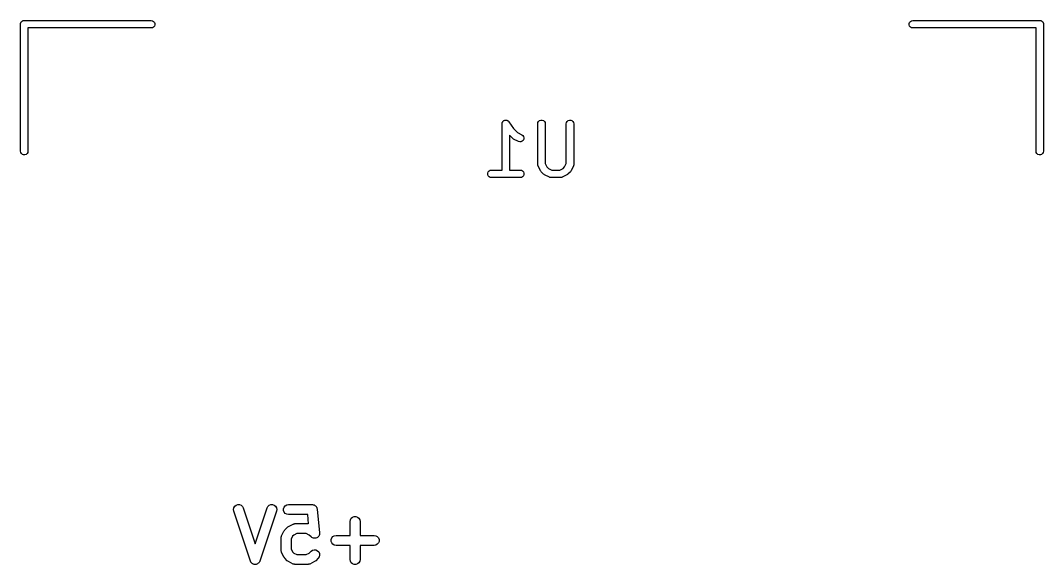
# Model space of a CAD drawing. Extents: x 42 to 258, y -102 to -28.
# Drawn here: x 46.91 to 67.39, y -40.81 to -29.93 of the extents above; entities that cross this region are included whole.
import ezdxf

# ---------------------------------------------------------------- set-up
doc = ezdxf.new("R2010")
doc.units = 0
doc.header["$MEASUREMENT"] = 0
doc.layers.add('BLACK', color=7, linetype='CONTINUOUS')

msp = doc.modelspace()

# ---------------------------------------------------------------- linework, layer by layer
at = {"layer": 'Black'}
for p, q in [((46.915, -30.0038), (46.9161, -29.9973)), ((46.915, -32.5437), (46.915, -30.0038)), ((46.9161, -29.9907), (46.9184, -29.9846)), ((46.9161, -29.9973), (46.9161, -29.9907)), ((46.9184, -29.9846), (46.9195, -29.9781)), ((46.9195, -29.9781), (46.9228, -29.9724)), ((46.9228, -29.9724), (46.925, -29.9662)), ((46.925, -29.9662), (46.9293, -29.9612)), ((46.9293, -29.9612), (46.9325, -29.9555)), ((46.9325, -29.9555), (46.9376, -29.9513)), ((46.9376, -29.9513), (46.9418, -29.9463)), ((46.9418, -29.9463), (46.9475, -29.943)), ((46.9475, -29.943), (46.9525, -29.9388)), ((46.9525, -29.9388), (46.9587, -29.9366)), ((46.9587, -29.9366), (46.9643, -29.9333)), ((46.9643, -29.9333), (46.9708, -29.9321)), ((46.9708, -29.9321), (46.977, -29.9299)), ((46.977, -29.9299), (46.9835, -29.9299)), ((46.9835, -29.9299), (46.99, -29.9287)), ((46.99, -29.9287), (49.53, -29.9287)), ((49.53, -30.0787), (47.065, -30.0787)), ((47.065, -30.0787), (47.065, -32.5437)), ((49.53, -29.9287), (49.5557, -29.9333)), ((49.5557, -30.0742), (49.53, -30.0787)), ((49.5557, -29.9333), (49.5782, -29.9463)), ((49.5782, -30.0612), (49.5557, -30.0742)), ((49.5782, -29.9463), (49.595, -29.9662)), ((49.595, -30.0412), (49.5782, -30.0612)), ((49.595, -29.9662), (49.6039, -29.9907)), ((49.6039, -30.0168), (49.595, -30.0412)), ((49.6039, -29.9907), (49.6039, -30.0168)), ((64.6961, -29.9907), (64.705, -29.9662)), ((64.6961, -30.0168), (64.6961, -29.9907)), ((64.705, -30.0412), (64.6961, -30.0168)), ((64.705, -29.9662), (64.7218, -29.9463)), ((64.7218, -30.0612), (64.705, -30.0412)), ((64.7218, -29.9463), (64.7443, -29.9333)), ((64.7443, -30.0742), (64.7218, -30.0612)), ((64.7443, -29.9333), (64.77, -29.9287)), ((64.77, -30.0787), (64.7443, -30.0742)), ((64.77, -29.9287), (67.31, -29.9287)), ((67.235, -30.0787), (64.77, -30.0787)), ((67.235, -32.5437), (67.235, -30.0787)), ((67.31, -29.9287), (67.3165, -29.9299)), ((67.3165, -29.9299), (67.323, -29.9299)), ((67.323, -29.9299), (67.3292, -29.9321)), ((67.3292, -29.9321), (67.3357, -29.9333)), ((67.3357, -29.9333), (67.3413, -29.9366)), ((67.3413, -29.9366), (67.3475, -29.9388)), ((67.3475, -29.9388), (67.3525, -29.943)), ((67.3525, -29.943), (67.3582, -29.9463)), ((67.3582, -29.9463), (67.3624, -29.9513)), ((67.3624, -29.9513), (67.3675, -29.9555)), ((67.3675, -29.9555), (67.3707, -29.9612)), ((67.3707, -29.9612), (67.375, -29.9662)), ((67.375, -29.9662), (67.3772, -29.9724)), ((67.3772, -29.9724), (67.3805, -29.9781)), ((67.3805, -29.9781), (67.3816, -29.9846)), ((67.3816, -29.9846), (67.3839, -29.9907)), ((67.3839, -29.9907), (67.3839, -29.9973)), ((67.3839, -29.9973), (67.385, -30.0038)), ((67.385, -30.0038), (67.385, -32.5437)), ((56.5818, -31.9369), (56.5887, -31.9312)), ((56.5887, -31.9312), (56.5926, -31.9298)), ((56.5926, -31.9298), (56.5961, -31.9275)), ((56.5961, -31.9275), (56.6048, -31.9253)), ((56.6048, -31.9253), (56.6132, -31.9223)), ((56.6132, -31.9223), (56.6173, -31.9223)), ((56.6173, -31.9223), (56.6214, -31.9213)), ((56.6214, -31.9213), (56.6303, -31.9223)), ((56.6303, -31.9223), (56.6392, -31.9223)), ((56.6392, -31.9223), (56.6431, -31.9237)), ((56.6431, -31.9237), (56.6473, -31.9241)), ((56.6473, -31.9241), (56.6553, -31.9281)), ((56.6553, -31.9281), (56.6637, -31.9312)), ((56.6637, -31.9312), (56.6669, -31.9339)), ((57.283, -31.9479), (57.303, -31.9312)), ((57.303, -31.9312), (57.3275, -31.9223)), ((57.3275, -31.9223), (57.3535, -31.9223)), ((57.3535, -31.9223), (57.378, -31.9312)), ((57.378, -31.9312), (57.3979, -31.9479)), ((57.8545, -31.9479), (57.8744, -31.9312)), ((57.8744, -31.9312), (57.8989, -31.9223)), ((57.8989, -31.9223), (57.9249, -31.9223)), ((57.9249, -31.9223), (57.9494, -31.9312)), ((57.9494, -31.9312), (57.9694, -31.9479)), ((56.5512, -31.9961), (56.5519, -31.992)), ((56.5512, -32.9211), (56.5512, -31.9961)), ((56.5516, -31.9879), (56.5542, -31.9793)), ((56.5519, -31.992), (56.5516, -31.9879)), ((56.5542, -31.9793), (56.5557, -31.9705)), ((56.5557, -31.9705), (56.5578, -31.9669)), ((56.5578, -31.9669), (56.559, -31.9629)), ((56.559, -31.9629), (56.5643, -31.9557)), ((56.5643, -31.9557), (56.5687, -31.9479)), ((56.5687, -31.9479), (56.5719, -31.9453)), ((56.5719, -31.9453), (56.5744, -31.9419)), ((56.5744, -31.9419), (56.5818, -31.9369)), ((56.6669, -31.9339), (56.6706, -31.9357)), ((56.6706, -31.9357), (56.6768, -31.9422)), ((56.6768, -31.9422), (56.6836, -31.9479)), ((56.6836, -31.9479), (56.6857, -31.9515)), ((56.6857, -31.9515), (56.6886, -31.9545)), ((56.6886, -31.9545), (56.7797, -32.0912)), ((56.7797, -32.0912), (56.8611, -32.1726)), ((57.2655, -31.9961), (57.27, -31.9705)), ((57.2655, -32.8057), (57.2655, -31.9961)), ((57.27, -31.9705), (57.283, -31.9479)), ((57.3979, -31.9479), (57.411, -31.9705)), ((57.411, -31.9705), (57.4155, -31.9961)), ((57.4155, -31.9961), (57.4155, -32.7879)), ((57.8369, -31.9961), (57.8414, -31.9705)), ((57.8369, -32.7879), (57.8369, -31.9961)), ((57.8414, -31.9705), (57.8545, -31.9479)), ((57.9694, -31.9479), (57.9824, -31.9705)), ((57.9824, -31.9705), (57.9869, -31.9961)), ((57.9869, -31.9961), (57.9869, -32.8057)), ((56.7636, -32.2873), (56.7012, -32.2248)), ((56.7012, -32.2248), (56.7012, -32.9211)), ((56.7735, -32.2942), (56.7636, -32.2873)), ((56.7831, -32.3013), (56.7735, -32.2942)), ((56.8784, -32.3489), (56.7831, -32.3013)), ((56.8611, -32.1726), (56.9454, -32.2148)), ((56.9454, -32.2148), (56.9664, -32.2303)), ((56.9721, -32.3265), (56.9532, -32.3444)), ((56.9664, -32.2303), (56.9807, -32.252)), ((56.9838, -32.3032), (56.9721, -32.3265)), ((56.9807, -32.252), (56.9868, -32.2774)), ((56.9868, -32.2774), (56.9838, -32.3032)), ((46.9195, -32.5694), (46.915, -32.5437)), ((47.065, -32.5437), (47.0605, -32.5694)), ((56.9033, -32.3564), (56.8784, -32.3489)), ((56.9293, -32.3548), (56.9033, -32.3564)), ((56.9532, -32.3444), (56.9293, -32.3548)), ((67.2395, -32.5694), (67.235, -32.5437)), ((67.385, -32.5437), (67.3805, -32.5694)), ((46.9325, -32.592), (46.9195, -32.5694)), ((46.9525, -32.6087), (46.9325, -32.592)), ((46.977, -32.6176), (46.9525, -32.6087)), ((47.003, -32.6176), (46.977, -32.6176)), ((47.0275, -32.6087), (47.003, -32.6176)), ((47.0475, -32.592), (47.0275, -32.6087)), ((47.0605, -32.5694), (47.0475, -32.592)), ((67.2525, -32.592), (67.2395, -32.5694)), ((67.2725, -32.6087), (67.2525, -32.592)), ((67.297, -32.6176), (67.2725, -32.6087)), ((67.323, -32.6176), (67.297, -32.6176)), ((67.3475, -32.6087), (67.323, -32.6176)), ((67.3675, -32.592), (67.3475, -32.6087)), ((67.3805, -32.5694), (67.3675, -32.592)), ((56.2755, -32.9586), (56.2923, -32.9387)), ((56.2923, -32.9387), (56.3148, -32.9257)), ((56.3148, -32.9257), (56.3405, -32.9211)), ((56.3405, -32.9211), (56.5512, -32.9211)), ((56.7012, -32.9211), (56.9119, -32.9211)), ((56.9119, -32.9211), (56.9376, -32.9257)), ((56.9376, -32.9257), (56.9601, -32.9387)), ((56.9601, -32.9387), (56.9769, -32.9586)), ((57.2662, -32.8099), (57.2655, -32.8057)), ((57.266, -32.8142), (57.2662, -32.8099)), ((57.2685, -32.8226), (57.266, -32.8142)), ((57.27, -32.8313), (57.2685, -32.8226)), ((57.2722, -32.8351), (57.27, -32.8313)), ((57.2734, -32.8392), (57.2722, -32.8351)), ((57.321, -32.9344), (57.2734, -32.8392)), ((57.3282, -32.9441), (57.321, -32.9344)), ((57.3351, -32.9539), (57.3282, -32.9441)), ((57.3827, -33.0015), (57.3351, -32.9539)), ((57.4155, -32.7879), (57.4497, -32.8565)), ((57.4497, -32.8565), (57.4801, -32.8869)), ((57.4801, -32.8869), (57.5487, -32.9211)), ((57.5487, -32.9211), (57.7037, -32.9211)), ((57.7037, -32.9211), (57.7722, -32.8869)), ((57.7722, -32.8869), (57.8026, -32.8565)), ((57.8026, -32.8565), (57.8369, -32.7879)), ((57.9173, -32.9539), (57.8697, -33.0015)), ((57.9242, -32.9441), (57.9173, -32.9539)), ((57.9314, -32.9344), (57.9242, -32.9441)), ((57.979, -32.8392), (57.9314, -32.9344)), ((57.9802, -32.8351), (57.979, -32.8392)), ((57.9824, -32.8313), (57.9802, -32.8351)), ((57.9839, -32.8227), (57.9824, -32.8313)), ((57.9864, -32.8142), (57.9839, -32.8227)), ((57.9869, -32.8057), (57.9862, -32.8099)), ((57.9862, -32.8099), (57.9864, -32.8142)), ((56.2666, -32.9831), (56.2755, -32.9586)), ((56.2666, -33.0092), (56.2666, -32.9831)), ((56.2755, -33.0336), (56.2666, -33.0092)), ((56.2923, -33.0536), (56.2755, -33.0336)), ((56.3148, -33.0666), (56.2923, -33.0536)), ((56.3405, -33.0711), (56.3148, -33.0666)), ((56.9119, -33.0711), (56.3405, -33.0711)), ((56.9376, -33.0666), (56.9119, -33.0711)), ((56.9601, -33.0536), (56.9376, -33.0666)), ((56.9769, -33.0336), (56.9601, -33.0536)), ((56.9769, -32.9586), (56.9858, -32.9831)), ((56.9858, -33.0092), (56.9769, -33.0336)), ((56.9858, -32.9831), (56.9858, -33.0092)), ((57.3925, -33.0084), (57.3827, -33.0015)), ((57.4022, -33.0156), (57.3925, -33.0084)), ((57.4974, -33.0632), (57.4022, -33.0156)), ((57.5016, -33.0644), (57.4974, -33.0632)), ((57.5053, -33.0666), (57.5016, -33.0644)), ((57.514, -33.0681), (57.5053, -33.0666)), ((57.5224, -33.0706), (57.514, -33.0681)), ((57.5267, -33.0704), (57.5224, -33.0706)), ((57.531, -33.0711), (57.5267, -33.0704)), ((57.7214, -33.0711), (57.531, -33.0711)), ((57.7257, -33.0704), (57.7214, -33.0711)), ((57.73, -33.0706), (57.7257, -33.0704)), ((57.7384, -33.0681), (57.73, -33.0706)), ((57.7471, -33.0666), (57.7384, -33.0681)), ((57.7508, -33.0644), (57.7471, -33.0666)), ((57.755, -33.0632), (57.7508, -33.0644)), ((57.8502, -33.0156), (57.755, -33.0632)), ((57.8599, -33.0084), (57.8502, -33.0156)), ((57.8697, -33.0015), (57.8599, -33.0084)), ((51.1765, -39.7086), (51.1834, -39.6746)), ((51.1816, -39.743), (51.1765, -39.7086)), ((51.1834, -39.6746), (51.2016, -39.645)), ((51.2016, -39.645), (51.2288, -39.6234)), ((51.2288, -39.6234), (51.2618, -39.6125)), ((51.2618, -39.6125), (51.2965, -39.6134)), ((51.2965, -39.6134), (51.3288, -39.6262)), ((51.3288, -39.6262), (51.3548, -39.6492)), ((51.3548, -39.6492), (51.3713, -39.6798)), ((51.3713, -39.6798), (51.6098, -40.3952)), ((51.6098, -40.3952), (51.8482, -39.6798)), ((51.8482, -39.6798), (51.8648, -39.6492)), ((51.8648, -39.6492), (51.8907, -39.6262)), ((51.8907, -39.6262), (51.923, -39.6134)), ((51.923, -39.6134), (51.9578, -39.6125)), ((51.9578, -39.6125), (51.9907, -39.6234)), ((51.9907, -39.6234), (52.0179, -39.645)), ((52.0179, -39.645), (52.0361, -39.6746)), ((52.0361, -39.6746), (52.0431, -39.7086)), ((52.0431, -39.7086), (52.038, -39.743)), ((52.1779, -39.694), (52.1898, -39.6614)), ((52.1779, -39.7287), (52.1779, -39.694)), ((52.1898, -39.6614), (52.2121, -39.6348)), ((52.2121, -39.6348), (52.2422, -39.6174)), ((52.2422, -39.6174), (52.2764, -39.6114)), ((52.2764, -39.6114), (52.7526, -39.6114)), ((52.7526, -39.6114), (52.7563, -39.612)), ((52.7563, -39.612), (52.7601, -39.6117)), ((52.7601, -39.6117), (52.7734, -39.615)), ((52.7734, -39.615), (52.7868, -39.6174)), ((52.7868, -39.6174), (52.7901, -39.6193)), ((52.7901, -39.6193), (52.7938, -39.6202)), ((52.7938, -39.6202), (52.8051, -39.6279)), ((52.8051, -39.6279), (52.8169, -39.6348)), ((52.8169, -39.6348), (52.8193, -39.6377)), ((52.8193, -39.6377), (52.8224, -39.6398)), ((52.8224, -39.6398), (52.8304, -39.6509)), ((52.8304, -39.6509), (52.8392, -39.6614)), ((52.8392, -39.6614), (52.8405, -39.6649)), ((52.8405, -39.6649), (52.8427, -39.668)), ((52.8427, -39.668), (52.8464, -39.6812)), ((52.8464, -39.6812), (52.8511, -39.694)), ((52.8511, -39.694), (52.8511, -39.6978)), ((52.8511, -39.6978), (52.8521, -39.7014)), ((52.8521, -39.7014), (52.8997, -40.1776)), ((51.5149, -40.743), (51.1816, -39.743)), ((52.038, -39.743), (51.7046, -40.743)), ((52.1898, -39.7614), (52.1779, -39.7287)), ((52.2121, -39.788), (52.1898, -39.7614)), ((52.2422, -39.8053), (52.2121, -39.788)), ((52.2764, -39.8114), (52.2422, -39.8053)), ((52.6621, -39.8114), (52.2764, -39.8114)), ((52.6806, -39.9964), (52.6621, -39.8114)), ((53.5098, -39.9495), (53.5158, -39.9153)), ((53.5158, -39.9153), (53.5332, -39.8852)), ((53.5332, -39.8852), (53.5598, -39.8629)), ((53.5598, -39.8629), (53.5924, -39.851)), ((53.5924, -39.851), (53.6271, -39.851)), ((53.6271, -39.851), (53.6598, -39.8629)), ((53.6598, -39.8629), (53.6864, -39.8852)), ((53.6864, -39.8852), (53.7037, -39.9153)), ((53.7037, -39.9153), (53.7098, -39.9495)), ((52.1965, -40.13), (52.2057, -40.1169)), ((52.2057, -40.1169), (52.2533, -40.0692)), ((52.2533, -40.0692), (52.2665, -40.0601)), ((52.2665, -40.0601), (52.2793, -40.0505)), ((52.2793, -40.0505), (52.3746, -40.0029)), ((52.3746, -40.0029), (52.3801, -40.0012)), ((52.3801, -40.0012), (52.3851, -39.9984)), ((52.3851, -39.9984), (52.3966, -39.9963)), ((52.3966, -39.9963), (52.4079, -39.993)), ((52.4079, -39.993), (52.4136, -39.9933)), ((52.4136, -39.9933), (52.4193, -39.9923)), ((52.4193, -39.9923), (52.6574, -39.9923)), ((52.6574, -39.9923), (52.6631, -39.9933)), ((52.6631, -39.9933), (52.6688, -39.993)), ((52.6688, -39.993), (52.68, -39.9963)), ((52.68, -39.9963), (52.6806, -39.9964)), ((53.5098, -40.2304), (53.5098, -39.9495)), ((53.7098, -39.9495), (53.7098, -40.2304)), ((52.1288, -40.2828), (52.1298, -40.2771)), ((52.1288, -40.5209), (52.1288, -40.2828)), ((52.1295, -40.2714), (52.1328, -40.2601)), ((52.1298, -40.2771), (52.1295, -40.2714)), ((52.1328, -40.2601), (52.1348, -40.2486)), ((52.1348, -40.2486), (52.1377, -40.2436)), ((52.1377, -40.2436), (52.1394, -40.2381)), ((52.1394, -40.2381), (52.187, -40.1428)), ((52.187, -40.1428), (52.1965, -40.13)), ((52.3586, -40.2468), (52.3288, -40.3064)), ((52.3288, -40.3064), (52.3288, -40.4973)), ((52.3833, -40.2221), (52.3586, -40.2468)), ((52.4429, -40.1923), (52.3833, -40.2221)), ((52.6338, -40.1923), (52.4429, -40.1923)), ((52.6934, -40.2221), (52.6338, -40.1923)), ((52.7295, -40.2583), (52.6934, -40.2221)), ((52.73, -40.2586), (52.7295, -40.2583)), ((52.7304, -40.2592), (52.73, -40.2586)), ((52.7443, -40.2686), (52.7304, -40.2592)), ((52.758, -40.2782), (52.7443, -40.2686)), ((52.7586, -40.2784), (52.758, -40.2782)), ((52.7591, -40.2787), (52.7586, -40.2784)), ((52.7754, -40.2829), (52.7591, -40.2787)), ((52.7915, -40.2872), (52.7754, -40.2829)), ((52.7921, -40.2871), (52.7915, -40.2872)), ((52.7928, -40.2873), (52.7921, -40.2871)), ((52.8094, -40.2856), (52.7928, -40.2873)), ((52.8261, -40.2842), (52.8094, -40.2856)), ((52.8267, -40.2839), (52.8261, -40.2842)), ((52.8273, -40.2838), (52.8267, -40.2839)), ((52.8424, -40.2766), (52.8273, -40.2838)), ((52.8576, -40.2695), (52.8424, -40.2766)), ((52.858, -40.269), (52.8576, -40.2695)), ((52.8586, -40.2688), (52.858, -40.269)), ((52.8704, -40.2567), (52.8586, -40.2688)), ((52.8822, -40.2449), (52.8704, -40.2567)), ((52.8824, -40.2444), (52.8822, -40.2449)), ((52.8829, -40.2439), (52.8824, -40.2444)), ((52.8897, -40.2286), (52.8829, -40.2439)), ((52.8968, -40.2135), (52.8897, -40.2286)), ((52.8969, -40.2128), (52.8968, -40.2135)), ((52.8971, -40.2123), (52.8969, -40.2128)), ((52.8984, -40.1955), (52.8971, -40.2123)), ((52.8999, -40.1789), (52.8984, -40.1955)), ((52.8997, -40.1776), (52.8997, -40.1783)), ((52.8997, -40.1783), (52.8999, -40.1789)), ((53.1303, -40.3131), (53.1422, -40.2804)), ((53.1303, -40.3478), (53.1303, -40.3131)), ((53.1422, -40.2804), (53.1645, -40.2538)), ((53.1645, -40.2538), (53.1946, -40.2365)), ((53.1946, -40.2365), (53.2288, -40.2304)), ((53.2288, -40.2304), (53.5098, -40.2304)), ((53.7098, -40.2304), (53.9907, -40.2304)), ((53.9907, -40.2304), (54.0249, -40.2365)), ((54.0249, -40.2365), (54.055, -40.2538)), ((54.055, -40.2538), (54.0773, -40.2804)), ((54.0773, -40.2804), (54.0892, -40.3131)), ((54.0892, -40.3131), (54.0892, -40.3478)), ((52.1298, -40.5266), (52.1288, -40.5209)), ((52.1295, -40.5323), (52.1298, -40.5266)), ((52.3288, -40.4973), (52.3586, -40.5569)), ((52.7295, -40.5454), (52.758, -40.5255)), ((52.758, -40.5255), (52.7915, -40.5165)), ((52.7915, -40.5165), (52.8261, -40.5195)), ((52.8261, -40.5195), (52.8576, -40.5342)), ((53.1422, -40.3804), (53.1303, -40.3478)), ((53.1645, -40.407), (53.1422, -40.3804)), ((53.1946, -40.4244), (53.1645, -40.407)), ((53.2288, -40.4304), (53.1946, -40.4244)), ((53.5098, -40.4304), (53.2288, -40.4304)), ((53.5098, -40.7114), (53.5098, -40.4304)), ((53.9907, -40.4304), (53.7098, -40.4304)), ((53.7098, -40.4304), (53.7098, -40.7114)), ((54.0249, -40.4244), (53.9907, -40.4304)), ((54.055, -40.407), (54.0249, -40.4244)), ((54.0773, -40.3804), (54.055, -40.407)), ((54.0892, -40.3478), (54.0773, -40.3804)), ((52.1328, -40.5436), (52.1295, -40.5323)), ((52.1348, -40.5551), (52.1328, -40.5436)), ((52.1377, -40.5601), (52.1348, -40.5551)), ((52.1394, -40.5656), (52.1377, -40.5601)), ((52.187, -40.6609), (52.1394, -40.5656)), ((52.1965, -40.6737), (52.187, -40.6609)), ((52.2057, -40.6869), (52.1965, -40.6737)), ((52.2533, -40.7345), (52.2057, -40.6869)), ((52.2665, -40.7437), (52.2533, -40.7345)), ((52.3586, -40.5569), (52.3833, -40.5816)), ((52.3833, -40.5816), (52.4429, -40.6114)), ((52.4429, -40.6114), (52.6338, -40.6114)), ((52.6338, -40.6114), (52.6934, -40.5816)), ((52.6934, -40.5816), (52.7295, -40.5454)), ((52.8233, -40.7345), (52.8102, -40.7437)), ((52.8709, -40.6869), (52.8233, -40.7345)), ((52.8576, -40.5342), (52.8822, -40.5588)), ((52.8909, -40.6584), (52.8709, -40.6869)), ((52.8822, -40.5588), (52.8968, -40.5903)), ((52.8999, -40.6249), (52.8909, -40.6584)), ((52.8968, -40.5903), (52.8999, -40.6249)), ((53.5158, -40.7456), (53.5098, -40.7114)), ((53.7098, -40.7114), (53.7037, -40.7456)), ((51.5162, -40.7454), (51.5149, -40.743)), ((51.5168, -40.7481), (51.5162, -40.7454)), ((51.5244, -40.7606), (51.5168, -40.7481)), ((51.5314, -40.7735), (51.5244, -40.7606)), ((51.5335, -40.7754), (51.5314, -40.7735)), ((51.5349, -40.7777), (51.5335, -40.7754)), ((51.5464, -40.7869), (51.5349, -40.7777)), ((51.5574, -40.7966), (51.5464, -40.7869)), ((51.56, -40.7976), (51.5574, -40.7966)), ((51.5621, -40.7993), (51.56, -40.7976)), ((51.5761, -40.804), (51.5621, -40.7993)), ((51.5897, -40.8094), (51.5761, -40.804)), ((51.5925, -40.8094), (51.5897, -40.8094)), ((51.5951, -40.8103), (51.5925, -40.8094)), ((51.6098, -40.8099), (51.5951, -40.8103)), ((51.6244, -40.8103), (51.6098, -40.8099)), ((51.6271, -40.8094), (51.6244, -40.8103)), ((51.6298, -40.8094), (51.6271, -40.8094)), ((51.6435, -40.804), (51.6298, -40.8094)), ((51.6574, -40.7993), (51.6435, -40.804)), ((51.6595, -40.7976), (51.6574, -40.7993)), ((51.6621, -40.7966), (51.6595, -40.7976)), ((51.6731, -40.7869), (51.6621, -40.7966)), ((51.6846, -40.7777), (51.6731, -40.7869)), ((51.686, -40.7754), (51.6846, -40.7777)), ((51.6881, -40.7735), (51.686, -40.7754)), ((51.6951, -40.7607), (51.6881, -40.7735)), ((51.7028, -40.7481), (51.6951, -40.7607)), ((51.7033, -40.7454), (51.7028, -40.7481)), ((51.7046, -40.743), (51.7033, -40.7454)), ((52.2793, -40.7532), (52.2665, -40.7437)), ((52.3746, -40.8008), (52.2793, -40.7532)), ((52.3801, -40.8025), (52.3746, -40.8008)), ((52.3851, -40.8053), (52.3801, -40.8025)), ((52.3966, -40.8074), (52.3851, -40.8053)), ((52.4079, -40.8107), (52.3966, -40.8074)), ((52.4136, -40.8104), (52.4079, -40.8107)), ((52.4193, -40.8114), (52.4136, -40.8104)), ((52.6574, -40.8114), (52.4193, -40.8114)), ((52.6631, -40.8104), (52.6574, -40.8114)), ((52.6688, -40.8107), (52.6631, -40.8104)), ((52.68, -40.8074), (52.6688, -40.8107)), ((52.6916, -40.8053), (52.68, -40.8074)), ((52.6966, -40.8025), (52.6916, -40.8053)), ((52.7021, -40.8008), (52.6966, -40.8025)), ((52.7973, -40.7532), (52.7021, -40.8008)), ((52.8102, -40.7437), (52.7973, -40.7532)), ((53.5332, -40.7757), (53.5158, -40.7456)), ((53.5598, -40.798), (53.5332, -40.7757)), ((53.5924, -40.8099), (53.5598, -40.798)), ((53.6271, -40.8099), (53.5924, -40.8099)), ((53.6598, -40.798), (53.6271, -40.8099)), ((53.6864, -40.7757), (53.6598, -40.798)), ((53.7037, -40.7456), (53.6864, -40.7757))]:
    msp.add_line(p, q, dxfattribs=at)

doc.saveas('drawing.dxf')
